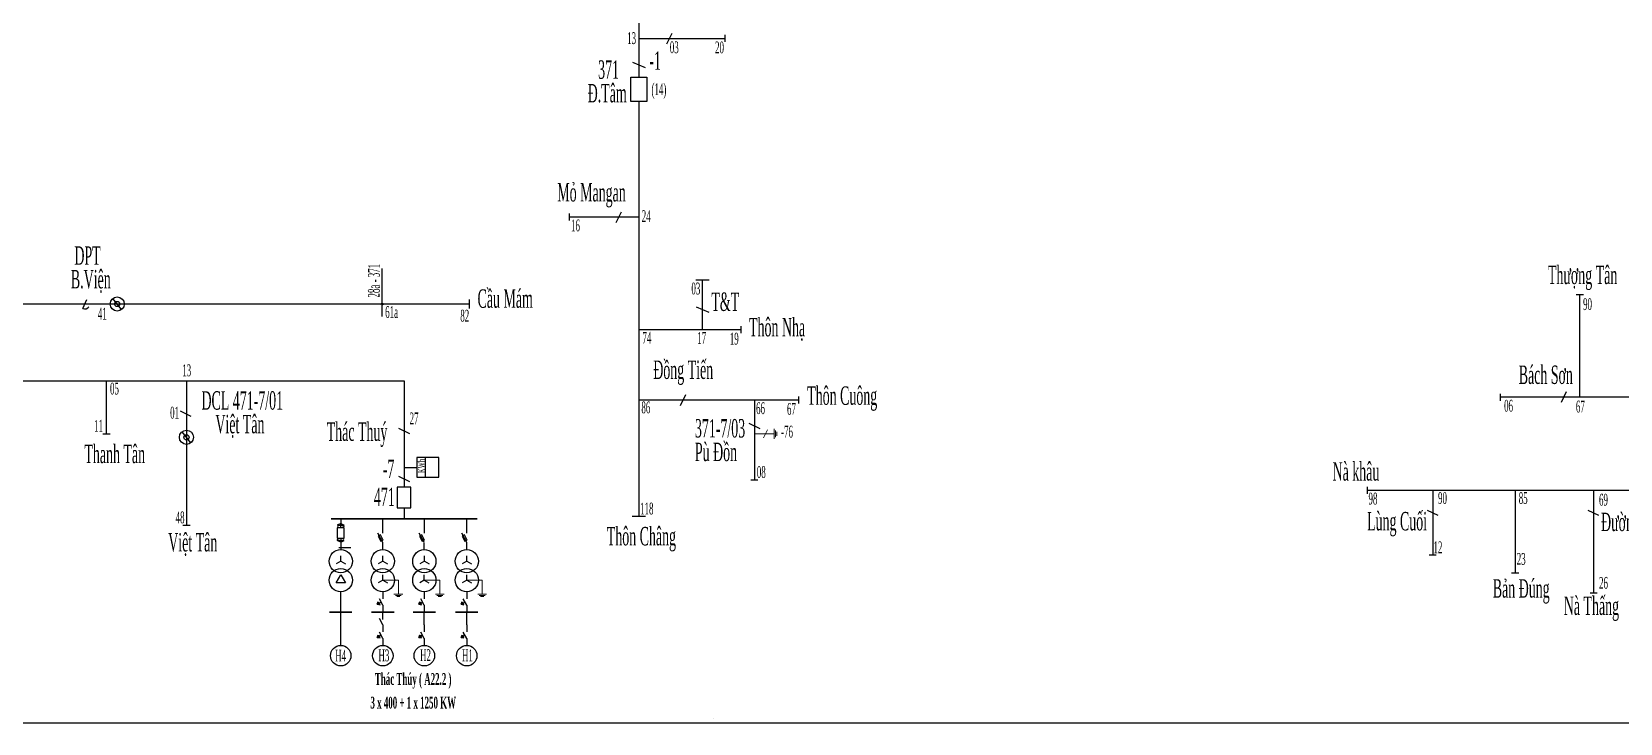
# Model space of a CAD drawing. Header units: inches. Extents: x 5954 to 16840, y 1852 to 5708.
# Drawn here: x 6478 to 7157, y 4028 to 4324 of the extents above; entities that cross this region are included whole.
import ezdxf

# ---------------------------------------------------------------- set-up
doc = ezdxf.new("R2010")
doc.units = ezdxf.units.IN
doc.header["$LTSCALE"] = 0.007
doc.header["$MEASUREMENT"] = 0
doc.linetypes.add('HIDDENX2', pattern=[0.75, 0.5, -0.25])
doc.layers.get('0').update_dxf_attribs({"color": 8, "lineweight": 25})
for name, color, linetype, lineweight in [('0.4+6kV', 6, 'Continuous', 25), ('Cap 22', 170, 'HIDDENX2', 25), ('DZ 22+10', 170, 'Continuous', 25), ('DZ 35', 30, 'Continuous', 25), ('TC 22', 170, 'Continuous', 35), ('TC04', 6, 'Continuous', 35), ('Tiep dat', 7, 'Continuous', 15)]:
    doc.layers.add(name, color=color, linetype=linetype, lineweight=lineweight)
doc.layers.add('Chu', color=7, linetype='Continuous')
doc.layers.add('so', color=7, linetype='Continuous')
doc.styles.add('chu', font='times.ttf', dxfattribs={"width": 0.5, "height": 0.2})

msp = doc.modelspace()

# ---------------------------------------------------------------- hatches: boundary and pattern name
at = {"layer": '0.4+6kV'}
for points in [[(6626.82, 4078.32), (6626.45, 4079), (6626.09, 4079.68), (6625.6, 4078.55)], [(6644.58, 4078.32), (6644.22, 4079), (6643.85, 4079.68), (6643.37, 4078.55)], [(6662.72, 4078.32), (6662.36, 4079), (6661.99, 4079.68), (6661.51, 4078.55)], [(6626.82, 4064.13), (6626.45, 4064.8), (6626.09, 4065.48), (6625.6, 4064.35)], [(6644.58, 4064.13), (6644.22, 4064.8), (6643.85, 4065.48), (6643.37, 4064.35)], [(6662.72, 4064.13), (6662.36, 4064.8), (6661.99, 4065.48), (6661.51, 4064.35)]]:
    msp.add_hatch(color=256, dxfattribs=at).paths.add_polyline_path(points)
at = {"layer": 'DZ 35'}
h = msp.add_hatch(color=5, dxfattribs=at)
h.paths.add_polyline_path([(6627.67, 4207.42), (6627.67, 4207.01), (6628.07, 4207.01, 0.414214)])
h.paths.add_polyline_path([(6627.26, 4207.01, 0.414214), (6627.67, 4206.6), (6627.67, 4207.01)])
h.paths.add_polyline_path([(6627.26, 4207.01), (6627.67, 4207.01), (6627.67, 4207.42, 0.414214)])
h.paths.add_polyline_path([(6627.67, 4207.01), (6627.67, 4206.6, 0.414214), (6628.07, 4207.01)])

# ---------------------------------------------------------------- linework, layer by layer
at = {"color": 0}
msp.add_lwpolyline([(8371.67, 4027.59), (6031.74, 4027.59), (6031.74, 5707.54), (8371.67, 5707.54)], close=True, dxfattribs=at)
at = {"layer": '0.4+6kV', "color": 20, "ltscale": 0.06}
for p, q in [((6516.29, 4204.64), (6512.55, 4209.37)), ((6516.29, 4204.64), (6512.55, 4209.37)), ((6545.9, 4147.6), (6542.15, 4152.32))]:
    msp.add_line(p, q, dxfattribs=at)
at = {"layer": '0.4+6kV'}
for p, q in [((6608.03, 4087.68), (6610.01, 4091.11)), ((6610.01, 4091.11), (6611.99, 4087.68)), ((6627.99, 4088.83), (6627.99, 4091.11)), ((6645.76, 4088.83), (6645.76, 4091.11)), ((6663.9, 4088.83), (6663.9, 4091.11)), ((6611.99, 4087.68), (6608.03, 4087.68)), ((6610.01, 4075.1), (6610.01, 4083.86)), ((6627.99, 4088.83), (6626.01, 4087.68)), ((6627.99, 4088.83), (6629.97, 4087.68)), ((6627.99, 4083.86), (6627.99, 4080.9)), ((6645.76, 4088.83), (6643.78, 4087.68)), ((6645.76, 4088.83), (6647.74, 4087.68)), ((6645.76, 4083.86), (6645.76, 4080.9)), ((6663.9, 4088.83), (6661.92, 4087.68)), ((6663.9, 4088.83), (6665.88, 4087.68)), ((6663.9, 4083.86), (6663.9, 4080.9)), ((6625.6, 4078.55), (6626.09, 4079.68)), ((6625.6, 4078.55), (6626.82, 4078.32)), ((6626.17, 4079.53), (6626.45, 4079)), ((6626.45, 4079), (6627.26, 4079.43)), ((6626.82, 4078.32), (6626.45, 4079)), ((6627.99, 4078.06), (6626.52, 4080.81)), ((6627.99, 4078.06), (6627.99, 4075.1)), ((6643.37, 4078.55), (6643.85, 4079.68)), ((6643.37, 4078.55), (6644.58, 4078.32)), ((6643.94, 4079.53), (6644.22, 4079)), ((6644.22, 4079), (6645.02, 4079.43)), ((6644.58, 4078.32), (6644.22, 4079)), ((6645.76, 4078.06), (6644.28, 4080.81)), ((6645.76, 4078.06), (6645.76, 4075.1)), ((6661.51, 4078.55), (6661.99, 4079.68)), ((6661.51, 4078.55), (6662.72, 4078.32)), ((6662.08, 4079.53), (6662.36, 4079)), ((6662.36, 4079), (6663.16, 4079.43)), ((6662.72, 4078.32), (6662.36, 4079)), ((6663.9, 4078.06), (6662.42, 4080.81)), ((6663.9, 4078.06), (6663.9, 4075.1)), ((6610.01, 4060.9), (6610.01, 4075.1)), ((6627.99, 4069.66), (6626.52, 4072.41)), ((6627.99, 4072), (6627.99, 4075.1)), ((6627.99, 4069.66), (6627.99, 4066.7)), ((6645.76, 4069.66), (6645.76, 4075.1)), ((6645.76, 4069.66), (6645.76, 4066.7)), ((6663.9, 4069.66), (6663.9, 4075.1)), ((6663.9, 4069.66), (6663.9, 4066.7)), ((6625.6, 4064.35), (6626.09, 4065.48)), ((6625.6, 4064.35), (6626.82, 4064.13)), ((6626.17, 4065.33), (6626.45, 4064.8)), ((6626.45, 4064.8), (6627.26, 4065.24)), ((6626.82, 4064.13), (6626.45, 4064.8)), ((6627.99, 4063.86), (6626.52, 4066.61)), ((6627.99, 4063.86), (6627.99, 4060.9)), ((6643.37, 4064.35), (6643.85, 4065.48)), ((6643.37, 4064.35), (6644.58, 4064.13)), ((6643.94, 4065.33), (6644.22, 4064.8)), ((6644.22, 4064.8), (6645.02, 4065.24)), ((6644.58, 4064.13), (6644.22, 4064.8)), ((6645.76, 4063.86), (6644.28, 4066.61)), ((6645.76, 4063.86), (6645.76, 4060.9)), ((6661.51, 4064.35), (6661.99, 4065.48)), ((6661.51, 4064.35), (6662.72, 4064.13)), ((6662.08, 4065.33), (6662.36, 4064.8)), ((6662.36, 4064.8), (6663.16, 4065.24)), ((6662.72, 4064.13), (6662.36, 4064.8)), ((6663.9, 4063.86), (6662.42, 4066.61)), ((6663.9, 4063.86), (6663.9, 4060.9))]:
    msp.add_line(p, q, dxfattribs=at)
at = {"layer": '0.4+6kV', "color": 20, "ltscale": 0.06}
for centre, radius in [((6514.42, 4207.01), 3.02), ((6514.42, 4207.01), 3.02), ((6514.42, 4207.01), 1.11), ((6544.02, 4149.96), 3.02), ((6544.02, 4149.96), 1.11)]:
    msp.add_circle(centre, radius, dxfattribs=at)
at = {"layer": '0.4+6kV'}
for centre, radius in [((6610.01, 4088.83), 4.97), ((6627.99, 4088.83), 4.97), ((6645.76, 4088.83), 4.97), ((6663.9, 4088.83), 4.97), ((6610.01, 4056.51), 4.38), ((6610.01, 4056.51), 4.38), ((6627.99, 4056.51), 4.38), ((6627.99, 4056.51), 4.38), ((6645.76, 4056.51), 4.38), ((6645.76, 4056.51), 4.38), ((6663.9, 4056.51), 4.38), ((6663.9, 4056.51), 4.38)]:
    msp.add_circle(centre, radius, dxfattribs=at)
at = {"layer": 'Cap 22'}
msp.add_line((6769.32, 4029.42), (6769.31, 4029.42), dxfattribs=at)
at = {"layer": 'DZ 22+10', "color": 170}
for p, q in [((6664.99, 4207.01), (6322.35, 4207.01)), ((6499.75, 4205.11), (6501.44, 4208.91)), ((6664.99, 4208.87), (6664.99, 4205.15)), ((6544.06, 4174.15), (6544.06, 4112.17)), ((6637.12, 4174.15), (6637.12, 4128.61)), ((6546.1, 4158.91), (6541.52, 4161.13)), ((6511.33, 4151.26), (6508.31, 4151.26)), ((6634.78, 4153.93), (6639.45, 4151.66)), ((6646.31, 4132.89), (6646.31, 4141.31)), ((6634.78, 4133.38), (6639.45, 4131.12)), ((6637.12, 4137.1), (6642.56, 4137.1)), ((6634.19, 4128.61), (6634.19, 4119.85)), ((6640.04, 4128.61), (6634.19, 4128.61)), ((6640.04, 4119.85), (6640.04, 4128.61)), ((6634.19, 4119.85), (6640.04, 4119.85)), ((6637.12, 4119.85), (6637.12, 4115.02)), ((6545.57, 4112.17), (6542.55, 4112.17)), ((6610.01, 4113.05), (6608.55, 4112.34)), ((6610.01, 4112.51), (6608.55, 4111.8)), ((6608.55, 4111.23), (6608.55, 4106.85)), ((6611.47, 4111.23), (6608.55, 4111.23)), ((6610.01, 4115.02), (6610.01, 4113.05)), ((6610.01, 4113.05), (6611.47, 4112.34)), ((6610.01, 4112.51), (6611.47, 4111.8)), ((6610.01, 4111.23), (6610.01, 4112.51)), ((6611.47, 4106.85), (6611.47, 4111.23)), ((6628.05, 4108.92), (6628.05, 4115.02)), ((6645.81, 4108.92), (6645.81, 4115.02)), ((6663.95, 4108.92), (6663.95, 4115.02)), ((6608.55, 4106.85), (6611.47, 4106.85)), ((6610.01, 4105.57), (6608.55, 4106.28)), ((6610.01, 4105.03), (6608.55, 4105.74)), ((6610.01, 4106.85), (6610.01, 4105.57)), ((6610.01, 4105.57), (6611.47, 4106.28)), ((6610.01, 4105.03), (6611.47, 4105.74)), ((6610.01, 4105.03), (6610.01, 4101.9)), ((6627.98, 4105), (6625.84, 4108.97)), ((6626.96, 4108.18), (6625.96, 4107.67)), ((6625.96, 4107.67), (6627.1, 4105.45)), ((6628.1, 4105.97), (6626.96, 4108.18)), ((6627.1, 4105.45), (6628.1, 4105.97)), ((6627.99, 4101.9), (6627.99, 4105)), ((6645.74, 4105.02), (6643.6, 4108.99)), ((6644.73, 4108.2), (6643.73, 4107.69)), ((6643.73, 4107.69), (6644.87, 4105.47)), ((6645.87, 4105.99), (6644.73, 4108.2)), ((6644.87, 4105.47), (6645.87, 4105.99)), ((6645.76, 4101.9), (6645.76, 4105)), ((6663.9, 4105), (6661.76, 4108.97)), ((6662.88, 4108.18), (6661.88, 4107.67)), ((6661.88, 4107.67), (6663.02, 4105.45)), ((6664.02, 4105.97), (6662.88, 4108.18)), ((6663.02, 4105.45), (6664.02, 4105.97)), ((6663.9, 4101.9), (6663.9, 4105)), ((6610.07, 4096.9), (6608.09, 4095.76)), ((6609.17, 4102.78), (6614.31, 4102.78)), ((6610.07, 4096.9), (6610.07, 4099.19)), ((6610.07, 4096.9), (6612.05, 4095.76)), ((6628.05, 4096.9), (6626.08, 4095.76)), ((6628.05, 4096.9), (6628.05, 4099.19)), ((6628.05, 4096.9), (6630.03, 4095.76)), ((6645.82, 4096.9), (6643.84, 4095.76)), ((6645.82, 4096.9), (6645.82, 4099.19)), ((6645.82, 4096.9), (6647.8, 4095.76)), ((6663.96, 4096.9), (6661.98, 4095.76)), ((6663.96, 4096.9), (6663.96, 4099.19)), ((6663.96, 4096.9), (6665.94, 4095.76)), ((6769.3, 4029.42), (6769.29, 4029.42)), ((6769.3, 4029.42), (6769.3, 4029.42)), ((6769.3, 4029.42), (6769.31, 4029.42)), ((6769.31, 4029.42), (6769.3, 4029.42)), ((6769.32, 4029.42), (6769.32, 4029.42)), ((6769.32, 4029.42), (6769.32, 4029.42)), ((6769.32, 4029.42), (6769.32, 4029.42)), ((6769.32, 4029.42), (6769.33, 4029.42))]:
    msp.add_line(p, q, dxfattribs=at)
at = {"layer": 'DZ 22+10'}
for p, q in [((6419.62, 4174.15), (6637.12, 4174.15)), ((6509.82, 4151.26), (6509.82, 4174.15))]:
    msp.add_line(p, q, dxfattribs=at)
at = {"layer": 'DZ 22+10', "color": 170}
msp.add_lwpolyline([(6642.56, 4141.31), (6642.56, 4132.89), (6651.9, 4132.89), (6651.9, 4141.31)], close=True, dxfattribs=at)
for centre, radius in [((6627.67, 4207.01), 0.407), ((6610.01, 4096.94), 4.97), ((6627.99, 4096.94), 4.97), ((6645.76, 4096.94), 4.97), ((6663.9, 4096.94), 4.97)]:
    msp.add_circle(centre, radius, dxfattribs=at)
msp.add_arc((6500.6, 4207.01), 2.08, 246.04193, 324.69902, dxfattribs=at)
at = {"layer": 'DZ 35'}
for p, q in [((6737.52, 4358.26), (6737.52, 4304.03)), ((6749.5, 4318.38), (6751.72, 4322.96)), ((6774.41, 4319.16), (6774.41, 4322.18)), ((6737.52, 4320.67), (6774.41, 4320.67)), ((6734.77, 4310.45), (6740.26, 4308.23)), ((6737.52, 4293.72), (6737.52, 4116.03)), ((6727.83, 4241.94), (6730.05, 4246.52)), ((6707.83, 4242.72), (6707.83, 4245.75)), ((6737.52, 4244.23), (6707.83, 4244.23)), ((6627.67, 4201.69), (6627.67, 4222.2)), ((6767.62, 4217.28), (6761.91, 4217.28)), ((6764.77, 4196.07), (6764.77, 4217.28)), ((6762.02, 4205.78), (6767.51, 4203.56)), ((7141.47, 4210.97), (7138.44, 4210.97)), ((7139.96, 4167.11), (7139.96, 4210.97)), ((6737.52, 4196.07), (6781.29, 4196.07)), ((6781.29, 4194.55), (6781.29, 4197.58)), ((6737.52, 4165.93), (6805.95, 4165.93)), ((6755.35, 4163.64), (6757.58, 4168.22)), ((6786.91, 4165.93), (6786.91, 4131.64)), ((6805.95, 4164.42), (6805.95, 4167.44)), ((7105.99, 4165.6), (7105.99, 4168.62)), ((7216.83, 4167.11), (7105.99, 4167.11)), ((7134.17, 4169.4), (7131.95, 4164.82)), ((6784.61, 4156.01), (6789.2, 4153.79)), ((6788.42, 4131.64), (6785.39, 4131.64)), ((7049.14, 4125.74), (7049.14, 4128.77)), ((7318.94, 4127.26), (7049.14, 4127.26)), ((7077.05, 4127.26), (7077.05, 4099.52)), ((7112.29, 4127.26), (7112.29, 4091.96)), ((7145.83, 4127.26), (7145.83, 4083.22)), ((7079.34, 4116.49), (7074.76, 4118.71)), ((7148.12, 4116.49), (7143.54, 4118.71)), ((6740.37, 4116.03), (6734.66, 4116.03)), ((7078.56, 4099.52), (7075.54, 4099.52)), ((7110.78, 4091.96), (7113.8, 4091.96)), ((7147.34, 4083.22), (7144.32, 4083.22))]:
    msp.add_line(p, q, dxfattribs=at)
msp.add_lwpolyline([(6734.08, 4293.72), (6734.08, 4304.03), (6740.95, 4304.03), (6740.95, 4293.72)], close=True, dxfattribs=at)
at = {"layer": 'TC 22'}
msp.add_line((6605.87, 4115.02), (6668.41, 4115.02), dxfattribs=at)
at = {"layer": 'TC04'}
for p, q in [((6605.2, 4075.1), (6614.82, 4075.1)), ((6623.18, 4075.1), (6632.81, 4075.1)), ((6640.94, 4075.1), (6650.57, 4075.1)), ((6659.09, 4075.1), (6668.71, 4075.1))]:
    msp.add_line(p, q, dxfattribs=at)
at = {"layer": 'Tiep dat'}
for p, q in [((6786.91, 4151.45), (6795.33, 4151.45)), ((6790.82, 4149.73), (6792.49, 4153.17)), ((6795.33, 4149.3), (6795.33, 4153.59)), ((6795.33, 4149.3), (6795.33, 4153.59)), ((6795.33, 4149.3), (6795.33, 4153.59)), ((6795.91, 4149.98), (6795.91, 4152.92)), ((6795.91, 4149.98), (6795.91, 4152.92)), ((6795.91, 4149.98), (6795.91, 4152.92)), ((6796.49, 4150.64), (6796.49, 4152.26)), ((6796.49, 4150.64), (6796.49, 4152.26)), ((6796.49, 4150.64), (6796.49, 4152.26)), ((6634.65, 4088.83), (6627.99, 4088.83)), ((6634.65, 4088.83), (6634.65, 4082.79)), ((6652.41, 4088.83), (6645.76, 4088.83)), ((6652.41, 4088.83), (6652.41, 4082.79)), ((6670.56, 4088.83), (6663.9, 4088.83)), ((6670.56, 4088.83), (6670.56, 4082.79)), ((6636.51, 4082.79), (6632.79, 4082.79)), ((6635.92, 4082.28), (6633.38, 4082.28)), ((6635.35, 4081.78), (6633.95, 4081.78)), ((6654.28, 4082.79), (6650.55, 4082.79)), ((6653.69, 4082.28), (6651.14, 4082.28)), ((6653.12, 4081.78), (6651.71, 4081.78)), ((6672.42, 4082.79), (6668.69, 4082.79)), ((6671.83, 4082.28), (6669.28, 4082.28)), ((6671.26, 4081.78), (6669.85, 4081.78))]:
    msp.add_line(p, q, dxfattribs=at)

# ---------------------------------------------------------------- texts
at = {"layer": 'Chu', "style": 'chu', "width": 0.5}
for s, p in [('Thác Thuý', (6604.01, 4148.43)), ('-7', (6627.98, 4132.54)), ('471', (6624.19, 4120.52))]:
    msp.add_text(s, height=7.882, dxfattribs=at).set_placement(p)
at = {"layer": 'Chu', "line_spacing_factor": 0.769231, "style": 'chu'}
for s, insert, char_height, width, attachment_point in [('-1', (6742, 4307.23), 7.882, 40.4306, 7), ('   371\\P{\\fTimes New Roman|b0|i0|c238|p18;Đ}.Tâm', (6715.63, 4311.29), 7.8819, 34.5215, 1), ('Mỏ Mangan', (6731.91, 4258.78), 7.882, 40.4306, 3), (' DPT \\PB.Viện', (6494.61, 4231.69), 7.882, 34.5215, 1), ('Th{\\fTimes New Roman|b0|i0|c163|p18;ư}ợng Tân', (7155.99, 4223.42), 7.8819, 43.1194, 3), (' Cầu Mám', (6667.05, 4213.28), 7.882, 34.5215, 1), ('T&T', (6768.52, 4211.92), 7.882, 40.4306, 1), ('Thôn Nhạ', (6784.66, 4201.05), 7.882, 40.4306, 1), ('{\\fTimes New Roman|b0|i0|c238|p18;Đ}ồng Tiến', (6743.68, 4182.83), 7.8819, 40.4306, 1), ('Bách S{\\fTimes New Roman|b0|i0|c163|p18;ơ}n', (7136.99, 4180.69), 7.8819, 25.8813, 3), ('Thôn Cuông', (6809.53, 4171.75), 7.882, 40.4306, 1), ('DCL 471-7/01\\P    Việt Tân ', (6550.45, 4149.7), 7.8819, 83.3323, 7), ('371-7/03\\PPù Đồn', (6761.49, 4139.66), 7.882, 33.0513, 7), ('Thanh Tân', (6500.38, 4146.8), 7.882, 34.5215, 1), ('Nà khâu', (7054.22, 4139.31), 7.882, 25.8813, 3), ('Lùng Cuối', (7074.62, 4118.01), 7.882, 25.8813, 3), ('{\\fTimes New Roman|b0|i0|c238|p18;Đư}ờng Âm', (7176.08, 4117.7), 7.8819, 27.3664, 3), ('Thôn Châng', (6723.81, 4111.6), 7.882, 40.4306, 1), ('Việt Tân', (6536.23, 4109), 7.882, 34.5215, 1), ('Bản {\\fTimes New Roman|b0|i0|c238|p18;Đ}úng', (7127.04, 4089.24), 7.8819, 25.8813, 3), ('Nà Thấng', (7156.74, 4081.82), 7.882, 25.8813, 3)]:
    msp.add_mtext(s, dxfattribs=dict(at, insert=insert, char_height=char_height, width=width, attachment_point=attachment_point))
at = {"layer": 'so', "style": 'chu', "width": 0.5}
for s, p in [('13', (6732.52, 4318.26)), ('03', (6750.75, 4314.35)), ('20', (6770.11, 4314.29)), ('(14)', (6742.92, 4296.39)), ('24', (6738.74, 4242.08)), ('16', (6708.51, 4238.11)), ('03', (6759.99, 4211.12)), ('41', (6506.13, 4200.37)), ('61a', (6629.02, 4201.06)), ('90', (7141.35, 4204.44)), ('82', (6661.15, 4199.49)), ('74', (6739.04, 4190.04)), ('17', (6762.48, 4189.92)), ('19', (6776.4, 4189.67)), ('13', (6542.24, 4176.09)), ('05', (6511.34, 4168.29)), ('86', (6738.6, 4160.24)), ('66', (6787.65, 4159.9)), ('67', (6800.87, 4159.6)), ('06', (7107.58, 4160.94)), ('67', (7138.28, 4160.61)), ('01', (6537.05, 4157.99)), ('27', (6639.47, 4155.53)), ('11', (6504.52, 4152.37)), ('-76', (6798.34, 4149.85)), ('08', (6787.97, 4132.58)), ('98', (7049.57, 4121.22)), ('90', (7079.32, 4121.44)), ('85', (7113.83, 4121.44)), ('69', (7148.16, 4120.75)), ('48', (6539.4, 4113.18)), ('118', (6738.04, 4116.96)), ('12', (7077.36, 4100.37)), ('23', (7112.98, 4095.41)), ('H4', (6607.64, 4054.04)), ('H3', (6626.14, 4054.11)), ('H2', (6643.93, 4054.21)), ('H1', (6661.85, 4054.15))]:
    msp.add_text(s, height=5.052, dxfattribs=at).set_placement(p)
for s, rotation, p in [('28a - 371', 90, (6626.71, 4209.78)), ('26', 360, (7148.18, 4085.15))]:
    msp.add_text(s, height=5.052, rotation=rotation, dxfattribs=at).set_placement(p)
at = {"layer": 'so', "insert": (6622.71, 4049.05), "char_height": 5.0525, "width": 54.2721, "attachment_point": 1, "line_spacing_factor": 1.2, "style": 'chu'}
msp.add_mtext('{\\fTimes New Roman|b1|i0|c0|p18;  Thác Thúy ( A22.2 )\\P3 x 400 + 1 x 1250 KW}', dxfattribs=at)
at = {"layer": 'Tiep dat', "style": 'chu', "width": 0.5}
msp.add_text('KWh', height=3.043, rotation=90, dxfattribs=at).set_placement((6646.03, 4134.67))

doc.saveas('drawing.dxf')
